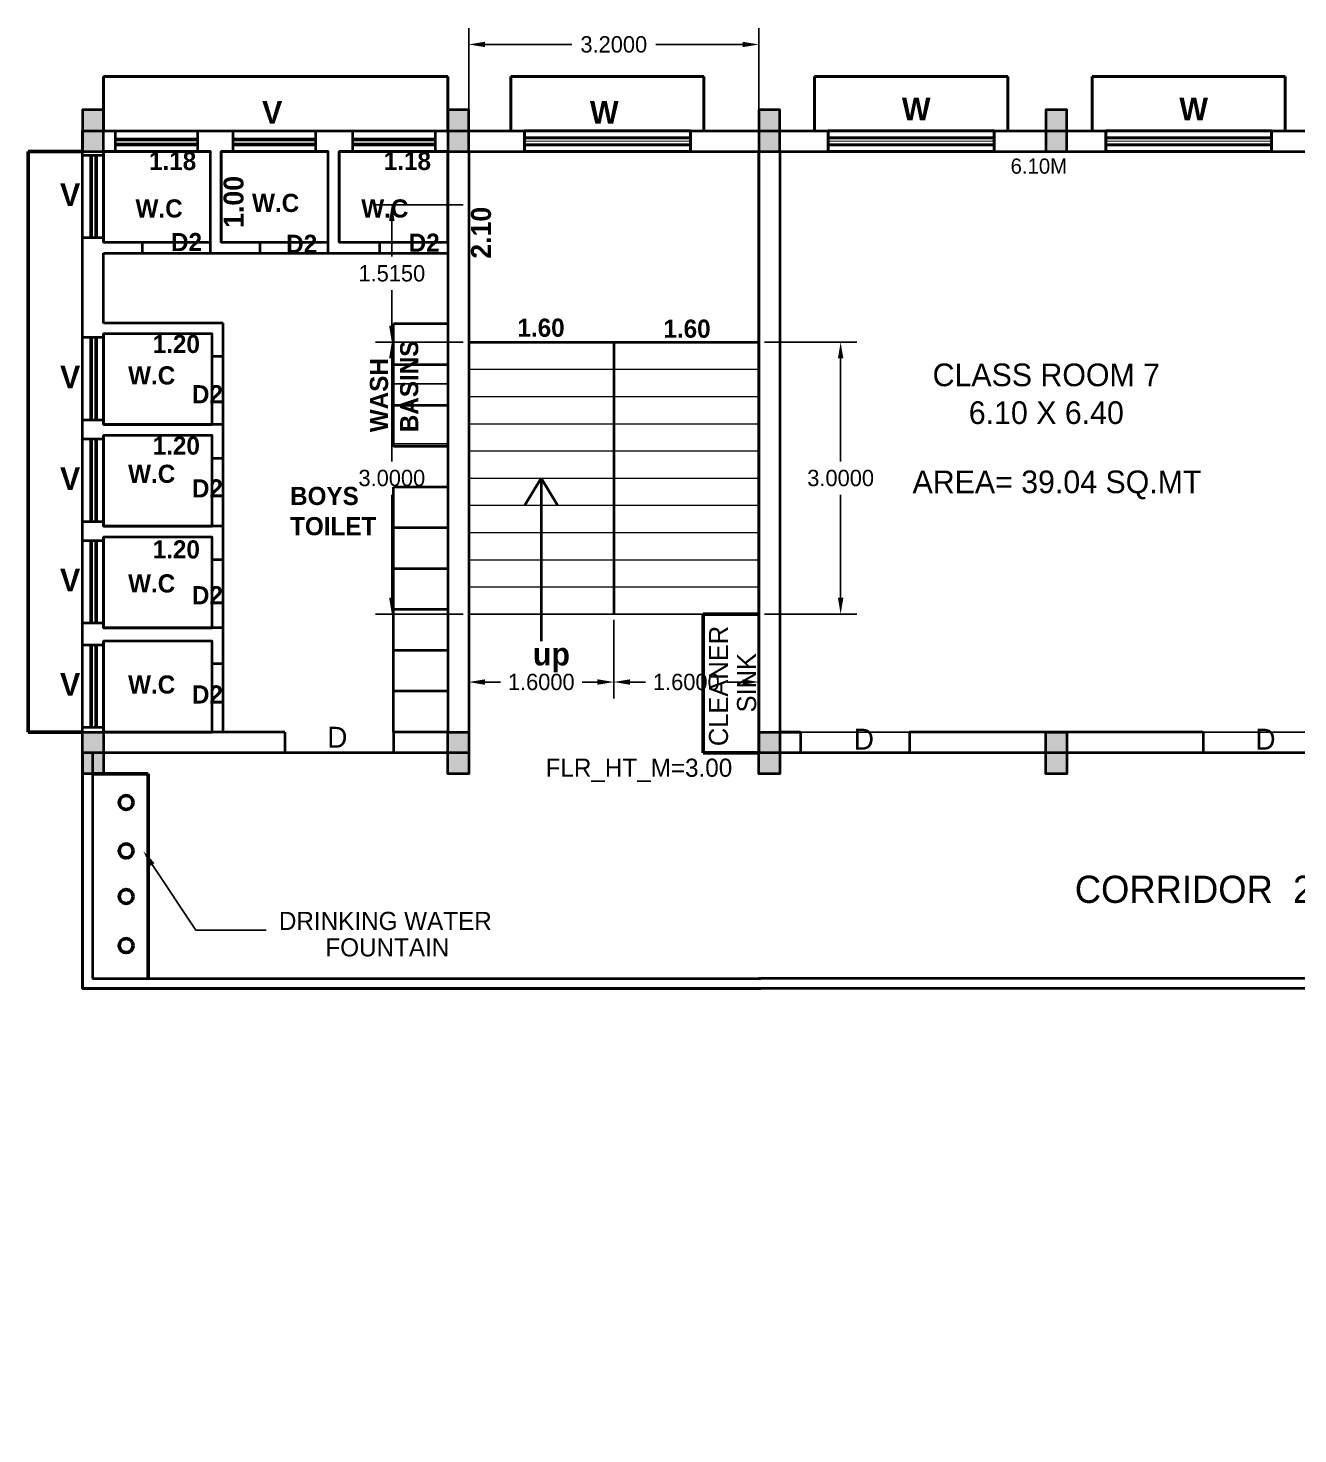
# Model space of a CAD drawing. Header units: metres. Extents: x 6102588 to 6102903, y -6660468 to -6660379.
# Drawn here: x 6102763.21 to 6102777.22, y -6660445.51 to -6660430.01 of the extents above; entities that cross this region are included whole.
import ezdxf
from ezdxf import colors
from ezdxf.entities.mleader import LeaderData, LeaderLine
from ezdxf.math import Vec2, Vec3

# ---------------------------------------------------------------- set-up
doc = ezdxf.new("R2010")
doc.units = ezdxf.units.M
doc.header["$LTSCALE"] = 500
doc.header["$MEASUREMENT"] = 0
doc.linetypes.add('DASHED2', pattern=[0.375, 0.25, -0.125])
doc.linetypes.add('HIDDEN2', pattern=[4.7625, 3.175, -1.5875])
doc.layers.get('0').update_dxf_attribs({"linetype": 'CONTINUOUS'})
doc.layers.get('Defpoints').update_dxf_attribs({"linetype": 'CONTINUOUS'})
for name, color, linetype in [('BLK_1_FLR_1_URINAL', 235, 'CONTINUOUS'), ('BLK_1_FLR_2_CARPET_AREA', 3, 'CONTINUOUS'), ('BLK_1_FLR_2_REGULAR_ROOM_1', 117, 'CONTINUOUS'), ('BLK_1_FLR_2_SP_WC', 233, 'CONTINUOUS'), ('BLK_1_FLR_2_STAIR_1', 1, 'CONTINUOUS'), ('BLK_1_FLR_2_WASH', 55, 'CONTINUOUS'), ('BLK_1_FLR_2_WATER_CLOSET', 213, 'CONTINUOUS')]:
    doc.layers.add(name, color=color, linetype=linetype)
doc.layers.add('BLK_1_FLR_2_BLT_UP_AREA', color=26, linetype='CONTINUOUS', plot=False)
for name, color, linetype, lineweight in [('BLK_1_FLR_2_STAIR_1_FLIGHT_1', 7, 'CONTINUOUS', 0), ('BLK_1_FLR_2_STAIR_1_FLIGHT_2', 7, 'CONTINUOUS', 0), ('BLK_1_FLR_2_STAIR_1_LANDING_1', 7, 'CONTINUOUS', 0)]:
    doc.layers.add(name, color=color, linetype=linetype, lineweight=lineweight)
doc.styles.add('gautham', font='arial.ttf')
doc.styles.get("Standard").update_dxf_attribs({"font": 'GOTHIC.TTF'})
doc.dimstyles.get("Standard").update_dxf_attribs({"dimtxt": 0.18, "dimasz": 0.18, "dimexe": 0.18, "dimexo": 0.0625, "dimgap": 0.09, "dimtad": 0, "dimtih": 1, "dimtoh": 1, "dimdec": 4, "dimzin": 0, "dimdsep": 46, "dimtxsty": 'Standard', "dimcen": 0.09, "dimadec": 0, "dimazin": 0, "dimtfac": 1, "dimtdec": 4, "dimtofl": 0, "dimtmove": 0, "dimatfit": 3, "dimfxl": 0, "dimtolj": 1, "dimtzin": 0, "dimarcsym": 0})

# ---------------------------------------------------------------- blocks, each defined once
blk = doc.blocks.new('*D47')
at = {"layer": 'BLK_1_FLR_2_STAIR_1_LANDING_1', "color": 0, "linetype": 'Continuous', "lineweight": -2}
for p, q in [((6102768.074, -6660431.892), (6102768.074, -6660430.007)), ((6102771.274, -6660431.892), (6102771.274, -6660430.007)), ((6102768.254, -6660430.187), (6102769.211, -6660430.187)), ((6102771.094, -6660430.187), (6102770.138, -6660430.187))]:
    blk.add_line(p, q, dxfattribs=at)
at = {"layer": 'BLK_1_FLR_2_STAIR_1_LANDING_1', "color": 0, "linetype": 'Continuous'}
for points in [[(6102768.254, -6660430.157), (6102768.254, -6660430.217), (6102768.074, -6660430.187)], [(6102771.094, -6660430.157), (6102771.094, -6660430.217), (6102771.274, -6660430.187)]]:
    blk.add_solid(points, dxfattribs=at)
at = {"layer": 'Defpoints', "color": 0, "linetype": 'Continuous'}
for p in [(6102768.074, -6660430.187), (6102768.074, -6660431.954), (6102771.274, -6660431.954)]:
    blk.add_point(p, dxfattribs=at)
at = {"layer": 'BLK_1_FLR_2_STAIR_1_LANDING_1', "color": 0, "linetype": 'Continuous', "insert": (6102769.674, -6660430.187), "char_height": 0.18, "attachment_point": 5}
blk.add_mtext('\\A1;3.2000', dxfattribs=at)
blk = doc.blocks.new('*D48')
at = {"layer": 'BLK_1_FLR_2_STAIR_1_LANDING_1', "color": 0, "linetype": 'Continuous', "lineweight": -2}
for p, q in [((6102768.012, -6660431.954), (6102767.046, -6660431.954)), ((6102767.226, -6660432.134), (6102767.226, -6660432.527)), ((6102767.226, -6660433.289), (6102767.226, -6660432.896)), ((6102768.012, -6660433.469), (6102767.046, -6660433.469))]:
    blk.add_line(p, q, dxfattribs=at)
at = {"layer": 'BLK_1_FLR_2_STAIR_1_LANDING_1', "color": 0, "linetype": 'Continuous'}
for points in [[(6102767.196, -6660432.134), (6102767.256, -6660432.134), (6102767.226, -6660431.954)], [(6102767.196, -6660433.289), (6102767.256, -6660433.289), (6102767.226, -6660433.469)]]:
    blk.add_solid(points, dxfattribs=at)
at = {"layer": 'Defpoints', "color": 0, "linetype": 'Continuous'}
for p in [(6102768.074, -6660431.954), (6102767.226, -6660433.469), (6102768.074, -6660433.469)]:
    blk.add_point(p, dxfattribs=at)
at = {"layer": 'BLK_1_FLR_2_STAIR_1_LANDING_1', "color": 0, "linetype": 'Continuous', "insert": (6102767.226, -6660432.712), "char_height": 0.18, "attachment_point": 5}
blk.add_mtext('\\A1;1.5150', dxfattribs=at)
blk = doc.blocks.new('*D49')
at = {"layer": 'BLK_1_FLR_2_STAIR_1_FLIGHT_1', "color": 0, "linetype": 'Continuous', "lineweight": -2}
for p, q in [((6102768.012, -6660433.469), (6102767.046, -6660433.469)), ((6102767.226, -6660433.649), (6102767.226, -6660434.785)), ((6102767.226, -6660436.289), (6102767.226, -6660435.154)), ((6102768.012, -6660436.469), (6102767.046, -6660436.469))]:
    blk.add_line(p, q, dxfattribs=at)
at = {"layer": 'BLK_1_FLR_2_STAIR_1_FLIGHT_1', "color": 0, "linetype": 'Continuous'}
for points in [[(6102767.196, -6660433.649), (6102767.256, -6660433.649), (6102767.226, -6660433.469)], [(6102767.196, -6660436.289), (6102767.256, -6660436.289), (6102767.226, -6660436.469)]]:
    blk.add_solid(points, dxfattribs=at)
at = {"layer": 'Defpoints', "color": 0, "linetype": 'Continuous'}
for p in [(6102768.074, -6660433.469), (6102767.226, -6660436.469), (6102768.074, -6660436.469)]:
    blk.add_point(p, dxfattribs=at)
at = {"layer": 'BLK_1_FLR_2_STAIR_1_FLIGHT_1', "color": 0, "linetype": 'Continuous', "insert": (6102767.226, -6660434.969), "char_height": 0.18, "attachment_point": 5}
blk.add_mtext('\\A1;3.0000', dxfattribs=at)
blk = doc.blocks.new('*D50')
at = {"layer": 'BLK_1_FLR_2_STAIR_1_FLIGHT_2', "color": 0, "linetype": 'Continuous', "lineweight": -2}
for p, q in [((6102771.337, -6660433.469), (6102772.356, -6660433.469)), ((6102772.176, -6660433.649), (6102772.176, -6660434.785)), ((6102772.176, -6660436.289), (6102772.176, -6660435.154)), ((6102771.337, -6660436.469), (6102772.356, -6660436.469))]:
    blk.add_line(p, q, dxfattribs=at)
at = {"layer": 'BLK_1_FLR_2_STAIR_1_FLIGHT_2', "color": 0, "linetype": 'Continuous'}
for points in [[(6102772.146, -6660433.649), (6102772.206, -6660433.649), (6102772.176, -6660433.469)], [(6102772.146, -6660436.289), (6102772.206, -6660436.289), (6102772.176, -6660436.469)]]:
    blk.add_solid(points, dxfattribs=at)
at = {"layer": 'Defpoints', "color": 0, "linetype": 'Continuous'}
for p in [(6102771.274, -6660433.469), (6102771.274, -6660436.469), (6102772.176, -6660436.469)]:
    blk.add_point(p, dxfattribs=at)
at = {"layer": 'BLK_1_FLR_2_STAIR_1_FLIGHT_2', "color": 0, "linetype": 'Continuous', "insert": (6102772.176, -6660434.969), "char_height": 0.18, "attachment_point": 5}
blk.add_mtext('\\A1;3.0000', dxfattribs=at)
blk = doc.blocks.new('*D51')
at = {"layer": 'BLK_1_FLR_2_STAIR_1_FLIGHT_1', "color": 0, "linetype": 'Continuous', "lineweight": -2}
for p, q in [((6102768.074, -6660436.532), (6102768.074, -6660437.398)), ((6102769.674, -6660436.532), (6102769.674, -6660437.398)), ((6102768.254, -6660437.218), (6102768.424, -6660437.218)), ((6102769.494, -6660437.218), (6102769.324, -6660437.218))]:
    blk.add_line(p, q, dxfattribs=at)
at = {"layer": 'BLK_1_FLR_2_STAIR_1_FLIGHT_1', "color": 0, "linetype": 'Continuous'}
for points in [[(6102768.254, -6660437.188), (6102768.254, -6660437.248), (6102768.074, -6660437.218)], [(6102769.494, -6660437.188), (6102769.494, -6660437.248), (6102769.674, -6660437.218)]]:
    blk.add_solid(points, dxfattribs=at)
at = {"layer": 'Defpoints', "color": 0, "linetype": 'Continuous'}
for p in [(6102768.074, -6660436.469), (6102769.674, -6660436.469), (6102769.674, -6660437.218)]:
    blk.add_point(p, dxfattribs=at)
at = {"layer": 'BLK_1_FLR_2_STAIR_1_FLIGHT_1', "color": 0, "linetype": 'Continuous', "insert": (6102768.874, -6660437.218), "char_height": 0.18, "attachment_point": 5}
blk.add_mtext('\\A1;1.6000', dxfattribs=at)
blk = doc.blocks.new('*D52')
at = {"layer": 'BLK_1_FLR_2_STAIR_1_FLIGHT_2', "color": 0, "linetype": 'Continuous', "lineweight": -2}
for p, q in [((6102769.674, -6660436.532), (6102769.674, -6660437.398)), ((6102771.274, -6660436.532), (6102771.274, -6660437.398)), ((6102769.854, -6660437.218), (6102770.024, -6660437.218)), ((6102771.094, -6660437.218), (6102770.924, -6660437.218))]:
    blk.add_line(p, q, dxfattribs=at)
at = {"layer": 'BLK_1_FLR_2_STAIR_1_FLIGHT_2', "color": 0, "linetype": 'Continuous'}
for points in [[(6102769.854, -6660437.188), (6102769.854, -6660437.248), (6102769.674, -6660437.218)], [(6102771.094, -6660437.188), (6102771.094, -6660437.248), (6102771.274, -6660437.218)]]:
    blk.add_solid(points, dxfattribs=at)
at = {"layer": 'Defpoints', "color": 0, "linetype": 'Continuous'}
for p in [(6102769.674, -6660436.469), (6102771.274, -6660436.469), (6102771.274, -6660437.218)]:
    blk.add_point(p, dxfattribs=at)
at = {"layer": 'BLK_1_FLR_2_STAIR_1_FLIGHT_2', "color": 0, "linetype": 'Continuous', "insert": (6102770.474, -6660437.218), "char_height": 0.18, "attachment_point": 5}
blk.add_mtext('\\A1;1.6000', dxfattribs=at)

msp = doc.modelspace()

# ---------------------------------------------------------------- hatches: boundary and pattern name
at = {"linetype": 'ByBlock', "lineweight": 35}
h = msp.add_hatch(color=256, dxfattribs=at)
h.dxf.hatch_style = 1
h.paths.add_polyline_path([(6102764.04434, -6660430.90907), (6102763.81434, -6660430.90907), (6102763.81434, -6660431.36907), (6102764.04434, -6660431.36907)])
h = msp.add_hatch(color=256, dxfattribs=at)
h.dxf.hatch_style = 1
h.paths.add_polyline_path([(6102768.07434, -6660430.90907), (6102767.84434, -6660430.90907), (6102767.84434, -6660431.36907), (6102768.07434, -6660431.36907)])
h = msp.add_hatch(color=256, dxfattribs=at)
h.dxf.hatch_style = 1
h.paths.add_polyline_path([(6102771.50434, -6660430.90907), (6102771.27434, -6660430.90907), (6102771.27434, -6660431.36907), (6102771.50434, -6660431.36907)])
h = msp.add_hatch(color=256, dxfattribs=at)
h.dxf.hatch_style = 1
h.paths.add_polyline_path([(6102774.66934, -6660430.90907), (6102774.43934, -6660430.90907), (6102774.43934, -6660431.36907), (6102774.66934, -6660431.36907)])
h = msp.add_hatch(color=256, dxfattribs=at)
h.dxf.hatch_style = 1
h.paths.add_polyline_path([(6102764.04434, -6660437.76907), (6102763.81434, -6660437.76907), (6102763.81434, -6660438.22907), (6102764.04434, -6660438.22907)])
h = msp.add_hatch(color=256, dxfattribs=at)
h.dxf.hatch_style = 1
h.paths.add_polyline_path([(6102768.07434, -6660437.76907), (6102767.84434, -6660437.76907), (6102767.84434, -6660438.22907), (6102768.07434, -6660438.22907)])
h = msp.add_hatch(color=256, dxfattribs=at)
h.dxf.hatch_style = 1
h.paths.add_polyline_path([(6102771.50434, -6660437.76907), (6102771.27434, -6660437.76907), (6102771.27434, -6660438.22907), (6102771.50434, -6660438.22907)])
h = msp.add_hatch(color=256, dxfattribs=at)
h.dxf.hatch_style = 1
h.paths.add_polyline_path([(6102774.66934, -6660437.76907), (6102774.43934, -6660437.76907), (6102774.43934, -6660438.22907), (6102774.66934, -6660438.22907)])

# ---------------------------------------------------------------- linework, layer by layer
at = {"linetype": 'DASHED2', "lineweight": 40}
for p, q in [((6102764.04434, -6660430.53907), (6102767.84434, -6660430.53907)), ((6102764.04434, -6660431.13907), (6102764.04434, -6660430.53907)), ((6102767.84434, -6660431.13907), (6102767.84434, -6660430.53907)), ((6102768.53835, -6660430.53907), (6102770.66835, -6660430.53907)), ((6102768.53835, -6660431.13907), (6102768.53835, -6660430.53907)), ((6102770.66835, -6660431.13907), (6102770.66835, -6660430.53907)), ((6102771.88955, -6660430.53907), (6102774.01955, -6660430.53907)), ((6102771.88955, -6660431.13907), (6102771.88955, -6660430.53907)), ((6102774.01955, -6660431.13907), (6102774.01955, -6660430.53907)), ((6102774.94956, -6660430.53907), (6102777.07956, -6660430.53907)), ((6102774.94956, -6660431.13907), (6102774.94956, -6660430.53907)), ((6102777.07956, -6660431.13907), (6102777.07956, -6660430.53907))]:
    msp.add_line(p, q, dxfattribs=at)
at = {"color": 0, "lineweight": 35}
for p, q in [((6102763.81434, -6660431.13907), (6102800.43434, -6660431.13907)), ((6102763.81434, -6660437.99907), (6102763.81434, -6660431.13907)), ((6102764.04434, -6660431.36907), (6102765.22434, -6660431.36907)), ((6102764.04434, -6660431.36907), (6102765.22434, -6660431.36907)), ((6102764.04434, -6660432.36907), (6102764.04434, -6660431.36907)), ((6102765.22434, -6660432.48907), (6102765.22434, -6660431.36907)), ((6102765.34434, -6660431.36907), (6102766.52434, -6660431.36907)), ((6102765.34434, -6660431.36907), (6102766.52434, -6660431.36907)), ((6102765.34434, -6660432.36907), (6102765.34434, -6660431.36907)), ((6102766.52434, -6660432.48907), (6102766.52434, -6660431.36907)), ((6102766.64434, -6660431.36907), (6102767.84434, -6660431.36907)), ((6102766.64434, -6660431.36907), (6102767.84434, -6660431.36907)), ((6102766.64434, -6660432.36907), (6102766.64434, -6660431.36907)), ((6102767.84434, -6660431.36907), (6102767.84434, -6660437.76907)), ((6102768.07434, -6660431.36907), (6102771.27434, -6660431.36907)), ((6102768.07434, -6660431.36907), (6102771.27434, -6660431.36907)), ((6102768.07434, -6660431.36907), (6102768.07434, -6660437.99907)), ((6102768.07434, -6660431.36907), (6102771.27434, -6660431.36907)), ((6102768.07434, -6660431.36907), (6102771.27434, -6660431.36907)), ((6102771.27434, -6660431.36907), (6102771.27434, -6660437.99907)), ((6102771.27434, -6660437.99907), (6102771.27434, -6660431.36907)), ((6102771.50434, -6660431.36907), (6102777.60434, -6660431.36907)), ((6102771.50434, -6660431.36907), (6102777.60434, -6660431.36907)), ((6102771.50434, -6660431.36907), (6102771.50434, -6660437.76907)), ((6102768.07434, -6660431.95407), (6102768.07434, -6660436.46907)), ((6102771.27434, -6660436.46907), (6102771.27434, -6660431.95407)), ((6102764.04434, -6660432.36907), (6102764.47434, -6660432.36907)), ((6102764.04434, -6660433.25907), (6102764.04434, -6660432.48907)), ((6102764.04434, -6660432.48907), (6102767.84434, -6660432.48907)), ((6102764.47434, -6660432.48907), (6102764.47434, -6660432.36907)), ((6102764.72413, -6660432.36907), (6102764.72434, -6660432.36907)), ((6102765.22434, -6660432.48907), (6102766.02434, -6660432.48907)), ((6102765.34434, -6660432.36907), (6102765.77434, -6660432.36907)), ((6102765.77434, -6660432.48907), (6102765.77434, -6660432.36907)), ((6102766.52434, -6660432.48907), (6102767.34434, -6660432.48907)), ((6102766.64434, -6660432.36907), (6102767.09434, -6660432.36907)), ((6102767.09434, -6660432.48907), (6102767.09434, -6660432.36907)), ((6102765.36434, -6660433.25907), (6102764.04434, -6660433.25907)), ((6102765.36434, -6660437.76907), (6102765.36434, -6660433.25907)), ((6102764.04434, -6660434.37907), (6102764.04434, -6660433.37907)), ((6102765.24434, -6660433.37907), (6102764.04434, -6660433.37907)), ((6102765.24434, -6660433.62907), (6102765.24434, -6660433.37907)), ((6102768.07434, -6660433.46907), (6102771.27434, -6660433.46907)), ((6102769.67434, -6660433.46907), (6102769.67434, -6660436.46907)), ((6102765.36434, -6660433.62907), (6102765.24434, -6660433.62907)), ((6102765.36434, -6660434.37907), (6102764.04434, -6660434.37907)), ((6102764.04434, -6660435.49907), (6102764.04434, -6660434.49907)), ((6102765.24434, -6660434.49907), (6102764.04434, -6660434.49907)), ((6102765.24434, -6660434.74907), (6102765.24434, -6660434.49907)), ((6102765.36434, -6660435.49907), (6102764.04434, -6660435.49907)), ((6102764.04434, -6660436.61907), (6102764.04434, -6660435.61907)), ((6102765.24434, -6660435.61907), (6102764.04434, -6660435.61907)), ((6102765.24434, -6660435.86907), (6102765.24434, -6660435.61907)), ((6102765.36434, -6660435.86907), (6102765.24434, -6660435.86907)), ((6102765.36434, -6660436.61907), (6102764.04434, -6660436.61907)), ((6102764.04434, -6660437.76907), (6102764.04434, -6660436.76907)), ((6102765.24434, -6660436.76907), (6102764.04434, -6660436.76907)), ((6102765.24434, -6660437.01907), (6102765.24434, -6660436.76907)), ((6102765.36434, -6660437.01907), (6102765.24434, -6660437.01907)), ((6102766.04434, -6660437.76907), (6102764.04434, -6660437.76907)), ((6102766.04434, -6660437.76907), (6102766.04434, -6660437.99907)), ((6102767.24434, -6660437.76907), (6102767.24434, -6660437.99907)), ((6102767.84434, -6660437.76907), (6102767.61434, -6660437.76907)), ((6102771.73434, -6660437.76907), (6102771.50434, -6660437.76907)), ((6102771.73434, -6660437.76907), (6102771.73434, -6660437.99907)), ((6102776.17434, -6660437.76907), (6102772.93434, -6660437.76907)), ((6102772.93434, -6660437.76907), (6102772.93434, -6660437.99907)), ((6102776.17434, -6660437.76907), (6102776.17434, -6660437.99907)), ((6102768.07434, -6660437.99907), (6102763.81434, -6660437.99907)), ((6102763.81434, -6660437.99907), (6102763.81434, -6660440.59907)), ((6102763.92434, -6660437.99907), (6102763.92434, -6660440.48907)), ((6102800.43434, -6660437.99907), (6102771.27434, -6660437.99907)), ((6102763.92434, -6660440.48907), (6102771.29627, -6660440.48907)), ((6102784.16434, -6660440.48907), (6102771.27434, -6660440.48907)), ((6102763.81434, -6660440.59907), (6102771.29627, -6660440.59907)), ((6102784.16434, -6660440.59907), (6102771.27434, -6660440.59907))]:
    msp.add_line(p, q, dxfattribs=at)
at = {"lineweight": 35}
for p, q in [((6102764.17683, -6660431.36907), (6102764.17683, -6660431.13907)), ((6102765.08683, -6660431.36907), (6102765.08683, -6660431.13907)), ((6102765.47683, -6660431.36907), (6102765.47683, -6660431.13907)), ((6102766.38683, -6660431.36907), (6102766.38683, -6660431.13907)), ((6102766.79683, -6660431.36907), (6102766.79683, -6660431.13907)), ((6102767.70683, -6660431.36907), (6102767.70683, -6660431.13907)), ((6102764.04434, -6660431.41014), (6102763.81434, -6660431.41014)), ((6102764.04434, -6660432.32014), (6102763.81434, -6660432.32014)), ((6102764.04434, -6660433.42014), (6102763.81434, -6660433.42014)), ((6102764.04434, -6660434.33014), (6102763.81434, -6660434.33014)), ((6102764.04434, -6660434.54014), (6102763.81434, -6660434.54014)), ((6102764.04434, -6660435.45014), (6102763.81434, -6660435.45014)), ((6102764.04434, -6660435.66014), (6102763.81434, -6660435.66014)), ((6102764.04434, -6660436.57014), (6102763.81434, -6660436.57014)), ((6102764.04434, -6660436.81014), (6102763.81434, -6660436.81014)), ((6102764.04434, -6660437.72014), (6102763.81434, -6660437.72014))]:
    msp.add_line(p, q, dxfattribs=at)
at = {"linetype": 'HIDDEN2', "lineweight": 50}
for p, q in [((6102764.17683, -6660431.23511), (6102765.08683, -6660431.23511)), ((6102765.47683, -6660431.23511), (6102766.38683, -6660431.23511)), ((6102766.79683, -6660431.23511), (6102767.70683, -6660431.23511)), ((6102763.21434, -6660437.76907), (6102763.21434, -6660431.36907)), ((6102763.81434, -6660431.36907), (6102763.21434, -6660431.36907)), ((6102763.91038, -6660432.32014), (6102763.91038, -6660431.41014)), ((6102763.9644, -6660432.32014), (6102763.9644, -6660431.41014)), ((6102764.17683, -6660431.28912), (6102765.08683, -6660431.28912)), ((6102765.47683, -6660431.28912), (6102766.38683, -6660431.28912)), ((6102766.79683, -6660431.28912), (6102767.70683, -6660431.28912)), ((6102763.91038, -6660434.33014), (6102763.91038, -6660433.42014)), ((6102763.9644, -6660434.33014), (6102763.9644, -6660433.42014)), ((6102763.91038, -6660435.45014), (6102763.91038, -6660434.54014)), ((6102763.9644, -6660435.45014), (6102763.9644, -6660434.54014)), ((6102763.91038, -6660436.57014), (6102763.91038, -6660435.66014)), ((6102763.9644, -6660436.57014), (6102763.9644, -6660435.66014)), ((6102763.91038, -6660437.72014), (6102763.91038, -6660436.81014)), ((6102763.9644, -6660437.72014), (6102763.9644, -6660436.81014)), ((6102763.81434, -6660437.76907), (6102763.21434, -6660437.76907))]:
    msp.add_line(p, q, dxfattribs=at)
at = {"lineweight": 40, "ltscale": 1.2}
for p, q in [((6102770.51835, -6660431.13907), (6102768.68835, -6660431.13907)), ((6102768.68835, -6660431.13907), (6102768.68835, -6660431.36907)), ((6102770.51835, -6660431.21588), (6102768.68835, -6660431.21588)), ((6102770.51835, -6660431.13907), (6102770.51835, -6660431.36907)), ((6102773.86955, -6660431.13907), (6102772.03955, -6660431.13907)), ((6102772.03955, -6660431.13907), (6102772.03955, -6660431.36907)), ((6102773.86955, -6660431.21588), (6102772.03955, -6660431.21588)), ((6102773.86955, -6660431.13907), (6102773.86955, -6660431.36907)), ((6102776.92956, -6660431.13907), (6102775.09956, -6660431.13907)), ((6102775.09956, -6660431.13907), (6102775.09956, -6660431.36907)), ((6102776.92956, -6660431.21588), (6102775.09956, -6660431.21588)), ((6102776.92956, -6660431.13907), (6102776.92956, -6660431.36907)), ((6102770.51835, -6660431.29248), (6102768.68835, -6660431.29248)), ((6102770.51835, -6660431.36907), (6102768.68835, -6660431.36907)), ((6102773.86955, -6660431.29248), (6102772.03955, -6660431.29248)), ((6102773.86955, -6660431.36907), (6102772.03955, -6660431.36907)), ((6102776.92956, -6660431.29248), (6102775.09956, -6660431.29248)), ((6102776.92956, -6660431.36907), (6102775.09956, -6660431.36907))]:
    msp.add_line(p, q, dxfattribs=at)
at = {"linetype": 'ByBlock', "lineweight": 35}
for p, q in [((6102767.84434, -6660433.26907), (6102767.24434, -6660433.26907)), ((6102767.24434, -6660434.61907), (6102767.24434, -6660433.26907)), ((6102767.84434, -6660433.71907), (6102767.24434, -6660433.71907)), ((6102767.84434, -6660434.16907), (6102767.24434, -6660434.16907)), ((6102767.84434, -6660434.61907), (6102767.24434, -6660434.61907)), ((6102765.24434, -6660434.74907), (6102765.36434, -6660434.74907)), ((6102768.87434, -6660434.96907), (6102768.69455, -6660435.26907)), ((6102768.87434, -6660434.96907), (6102768.87434, -6660436.76659)), ((6102768.87434, -6660434.96907), (6102769.05414, -6660435.26907)), ((6102767.84434, -6660435.06907), (6102767.24434, -6660435.06907)), ((6102767.24434, -6660437.76907), (6102767.24434, -6660435.06907)), ((6102767.84434, -6660435.51907), (6102767.24434, -6660435.51907)), ((6102767.84434, -6660435.96907), (6102767.24434, -6660435.96907)), ((6102767.84434, -6660436.41907), (6102767.24434, -6660436.41907)), ((6102767.84434, -6660436.86907), (6102767.24434, -6660436.86907)), ((6102767.84434, -6660437.31907), (6102767.24434, -6660437.31907)), ((6102767.84434, -6660437.76907), (6102767.24434, -6660437.76907)), ((6102767.84434, -6660437.76907), (6102767.61434, -6660437.76907)), ((6102771.50434, -6660437.76907), (6102771.73434, -6660437.76907))]:
    msp.add_line(p, q, dxfattribs=at)
at = {"linetype": 'ByBlock', "lineweight": 50}
for p, q in [((6102771.27434, -6660436.46907), (6102770.65938, -6660436.46907)), ((6102770.65938, -6660436.46907), (6102770.65938, -6660437.99907)), ((6102771.27434, -6660437.99907), (6102770.65938, -6660437.99907)), ((6102763.92434, -6660438.22907), (6102764.53931, -6660438.22907)), ((6102764.53931, -6660438.22907), (6102764.53931, -6660440.47907))]:
    msp.add_line(p, q, dxfattribs=at)
at = {"linetype": 'ByBlock', "lineweight": 35}
for points in [[(6102763.81434, -6660431.36907), (6102764.04434, -6660431.36907), (6102764.04434, -6660430.90907), (6102763.81434, -6660430.90907), (6102763.81434, -6660431.36907)], [(6102767.84434, -6660431.36907), (6102768.07434, -6660431.36907), (6102768.07434, -6660430.90907), (6102767.84434, -6660430.90907), (6102767.84434, -6660431.36907)], [(6102771.27434, -6660431.36907), (6102771.50434, -6660431.36907), (6102771.50434, -6660430.90907), (6102771.27434, -6660430.90907), (6102771.27434, -6660431.36907)], [(6102774.43934, -6660431.36907), (6102774.66934, -6660431.36907), (6102774.66934, -6660430.90907), (6102774.43934, -6660430.90907), (6102774.43934, -6660431.36907)], [(6102763.81434, -6660437.76907), (6102764.04434, -6660437.76907), (6102764.04434, -6660438.22907), (6102763.81434, -6660438.22907), (6102763.81434, -6660437.76907)], [(6102767.84434, -6660437.76907), (6102768.07434, -6660437.76907), (6102768.07434, -6660438.22907), (6102767.84434, -6660438.22907), (6102767.84434, -6660437.76907)], [(6102771.27434, -6660437.76907), (6102771.50434, -6660437.76907), (6102771.50434, -6660438.22907), (6102771.27434, -6660438.22907), (6102771.27434, -6660437.76907)], [(6102774.43934, -6660437.76907), (6102774.66934, -6660437.76907), (6102774.66934, -6660438.22907), (6102774.43934, -6660438.22907), (6102774.43934, -6660437.76907)]]:
    msp.add_lwpolyline(points, dxfattribs=at)
at = {"lineweight": 40, "ltscale": 1.2, "const_width": 0.01277}
for points in [[(6102770.51835, -6660431.25418), (6102768.68835, -6660431.25418)], [(6102773.86955, -6660431.25418), (6102772.03955, -6660431.25418)], [(6102776.92956, -6660431.25418), (6102775.09956, -6660431.25418)]]:
    msp.add_lwpolyline(points, dxfattribs=at)
at = {"color": 0, "linetype": 'ByBlock', "lineweight": 35}
msp.add_lwpolyline([(6102764.04434, -6660431.36907), (6102765.22434, -6660431.36907)], dxfattribs=at)
at = {"color": 0, "lineweight": 50}
for centre in [(6102764.29544, -6660438.54676), (6102764.29544, -6660439.08042), (6102764.29544, -6660439.58315), (6102764.29544, -6660440.12455)]:
    msp.add_circle(centre, 0.07734, dxfattribs=at)
at = {"layer": 'BLK_1_FLR_1_URINAL', "linetype": 'ByBlock', "lineweight": 35}
for points in [[(6102764.47434, -6660434.37907), (6102765.24434, -6660434.37907), (6102765.24434, -6660433.37907), (6102764.04434, -6660433.37907), (6102764.04434, -6660434.37907)], [(6102764.47434, -6660435.49907), (6102765.24434, -6660435.49907), (6102765.24434, -6660434.49907), (6102764.04434, -6660434.49907), (6102764.04434, -6660435.49907)]]:
    msp.add_lwpolyline(points, close=True, dxfattribs=at)
at = {"layer": 'BLK_1_FLR_2_BLT_UP_AREA', "color": 24, "linetype": 'ByBlock', "lineweight": 35}
msp.add_lwpolyline([(6102763.81434, -6660431.13907), (6102800.43434, -6660431.13907), (6102800.43434, -6660445.50907), (6102793.60434, -6660445.50907), (6102793.60434, -6660440.59907), (6102763.81434, -6660440.59907)], close=True, dxfattribs=at)
at = {"layer": 'BLK_1_FLR_2_CARPET_AREA', "color": 3, "linetype": 'ByBlock'}
msp.add_lwpolyline([(6102771.50434, -6660431.36907), (6102777.60434, -6660431.36907), (6102777.60434, -6660437.76907), (6102777.37434, -6660437.76907), (6102777.37434, -6660437.76907), (6102776.17434, -6660437.76907), (6102776.17434, -6660437.76907), (6102772.93434, -6660437.76907), (6102772.93434, -6660437.76907), (6102771.73434, -6660437.76907), (6102771.73434, -6660437.76907), (6102771.50434, -6660437.76907)], close=True, dxfattribs=at)
at = {"layer": 'BLK_1_FLR_2_REGULAR_ROOM_1', "color": 3, "linetype": 'ByBlock'}
msp.add_lwpolyline([(6102771.50434, -6660431.36907), (6102777.60434, -6660431.36907), (6102777.60434, -6660437.76907), (6102777.37434, -6660437.76907), (6102777.37434, -6660437.76907), (6102776.17434, -6660437.76907), (6102776.17434, -6660437.76907), (6102772.93434, -6660437.76907), (6102772.93434, -6660437.76907), (6102771.73434, -6660437.76907), (6102771.73434, -6660437.76907), (6102771.50434, -6660437.76907)], close=True, dxfattribs=at)
at = {"layer": 'BLK_1_FLR_2_SP_WC', "color": 233, "linetype": 'ByBlock', "lineweight": 35}
msp.add_lwpolyline([(6102764.47434, -6660437.76907), (6102765.24434, -6660437.76907), (6102765.24434, -6660436.76907), (6102764.04434, -6660436.76907), (6102764.04434, -6660437.76907)], close=True, dxfattribs=at)
at = {"layer": 'BLK_1_FLR_2_STAIR_1', "linetype": 'Continuous'}
msp.add_lwpolyline([(6102768.07434, -6660431.36907), (6102771.27434, -6660431.36907), (6102771.27434, -6660436.46907), (6102768.07434, -6660436.46907)], close=True, dxfattribs=at)
at = {"layer": 'BLK_1_FLR_2_STAIR_1_FLIGHT_1', "linetype": 'Continuous'}
for p, q in [((6102768.07434, -6660433.46907), (6102769.67434, -6660433.46907)), ((6102768.07434, -6660433.76907), (6102769.67434, -6660433.76907)), ((6102768.07434, -6660434.06907), (6102769.67434, -6660434.06907)), ((6102768.07434, -6660434.36907), (6102769.67434, -6660434.36907)), ((6102768.07434, -6660434.66907), (6102769.67434, -6660434.66907)), ((6102768.07434, -6660434.96907), (6102769.67434, -6660434.96907)), ((6102768.07434, -6660435.26907), (6102769.67434, -6660435.26907)), ((6102768.07434, -6660435.56907), (6102769.67434, -6660435.56907)), ((6102768.07434, -6660435.86907), (6102769.67434, -6660435.86907)), ((6102768.07434, -6660436.16907), (6102769.67434, -6660436.16907)), ((6102768.07434, -6660436.46907), (6102769.67434, -6660436.46907))]:
    msp.add_line(p, q, dxfattribs=at)
msp.add_lwpolyline([(6102768.07434, -6660433.46907), (6102769.67434, -6660433.46907), (6102769.67434, -6660436.46907), (6102768.07434, -6660436.46907)], close=True, dxfattribs=at)
at = {"layer": 'BLK_1_FLR_2_STAIR_1_FLIGHT_2', "linetype": 'Continuous'}
for p, q in [((6102769.67434, -6660433.46907), (6102771.27434, -6660433.46907)), ((6102769.67434, -6660433.76907), (6102771.27434, -6660433.76907)), ((6102769.67434, -6660434.06907), (6102771.27434, -6660434.06907)), ((6102769.67434, -6660434.36907), (6102771.27434, -6660434.36907)), ((6102769.67434, -6660434.66907), (6102771.27434, -6660434.66907)), ((6102769.67434, -6660434.96907), (6102771.27434, -6660434.96907)), ((6102769.67434, -6660435.26907), (6102771.27434, -6660435.26907)), ((6102769.67434, -6660435.56907), (6102771.27434, -6660435.56907)), ((6102769.67434, -6660435.86907), (6102771.27434, -6660435.86907)), ((6102769.67434, -6660436.16907), (6102771.27434, -6660436.16907)), ((6102769.67434, -6660436.46907), (6102771.27434, -6660436.46907))]:
    msp.add_line(p, q, dxfattribs=at)
msp.add_lwpolyline([(6102769.67434, -6660433.46907), (6102771.27434, -6660433.46907), (6102771.27434, -6660436.46907), (6102769.67434, -6660436.46907)], close=True, dxfattribs=at)
at = {"layer": 'BLK_1_FLR_2_STAIR_1_LANDING_1', "linetype": 'Continuous'}
msp.add_lwpolyline([(6102768.07434, -6660431.36907), (6102771.27434, -6660431.36907), (6102771.27434, -6660433.46907), (6102768.07434, -6660433.46907)], close=True, dxfattribs=at)
at = {"layer": 'BLK_1_FLR_2_WASH', "color": 55}
for points in [[(6102767.24434, -6660433.26907), (6102767.84434, -6660433.26907), (6102767.84434, -6660433.93067), (6102767.24434, -6660433.93067)], [(6102767.24434, -6660433.93067), (6102767.84434, -6660433.93067), (6102767.84434, -6660434.59228), (6102767.24434, -6660434.59228)]]:
    msp.add_lwpolyline(points, close=True, dxfattribs=at)
at = {"layer": 'BLK_1_FLR_2_WASH', "color": 60}
for points in [[(6102767.24434, -6660435.06907), (6102767.84434, -6660435.06907), (6102767.84434, -6660435.51907), (6102767.24434, -6660435.51907)], [(6102767.24434, -6660435.51907), (6102767.84434, -6660435.51907), (6102767.84434, -6660435.96907), (6102767.24434, -6660435.96907)], [(6102767.24434, -6660435.96907), (6102767.84434, -6660435.96907), (6102767.84434, -6660436.41907), (6102767.24434, -6660436.41907)], [(6102767.24434, -6660436.41907), (6102767.84434, -6660436.41907), (6102767.84434, -6660436.86907), (6102767.24434, -6660436.86907)], [(6102767.24434, -6660436.86907), (6102767.84434, -6660436.86907), (6102767.84434, -6660437.31907), (6102767.24434, -6660437.31907)], [(6102767.24434, -6660437.31907), (6102767.84434, -6660437.31907), (6102767.84434, -6660437.76907), (6102767.24434, -6660437.76907)]]:
    msp.add_lwpolyline(points, close=True, dxfattribs=at)
at = {"layer": 'BLK_1_FLR_2_WATER_CLOSET', "color": 1, "linetype": 'ByBlock', "lineweight": 35}
for points in [[(6102764.47434, -6660432.36907), (6102765.22434, -6660432.36907), (6102765.22434, -6660431.36907), (6102764.04434, -6660431.36907), (6102764.04434, -6660432.36907)], [(6102765.77434, -6660432.36907), (6102766.52434, -6660432.36907), (6102766.52434, -6660431.36907), (6102765.34434, -6660431.36907), (6102765.34434, -6660432.36907)], [(6102767.07434, -6660432.36907), (6102767.84434, -6660432.36907), (6102767.84434, -6660431.36907), (6102766.64434, -6660431.36907), (6102766.64434, -6660432.36907)]]:
    msp.add_lwpolyline(points, close=True, dxfattribs=at)
at = {"layer": 'BLK_1_FLR_2_WATER_CLOSET', "color": 213, "linetype": 'ByBlock', "lineweight": 35}
msp.add_lwpolyline([(6102764.47434, -6660436.61907), (6102765.24434, -6660436.61907), (6102765.24434, -6660435.61907), (6102764.04434, -6660435.61907), (6102764.04434, -6660436.61907)], close=True, dxfattribs=at)

# ---------------------------------------------------------------- texts
at = {"lineweight": 50}
msp.add_text('CLEANER ', height=0.21, rotation=90, dxfattribs=at).set_placement((6102770.9336, -6660437.92521))
at = {"color": 0}
for p in [(6102766.51362, -6660437.9417), (6102772.32143, -6660437.96279), (6102776.75059, -6660437.96279)]:
    msp.add_text('D', height=0.23, dxfattribs=at).set_placement(p)
at = {"color": 0, "linetype": 'ByBlock', "lineweight": 50}
msp.add_text('DRINKING WATER ', height=0.2, dxfattribs=at).set_placement((6102765.98044, -6660439.9523))
at = {"linetype": 'ByBlock', "lineweight": 40, "char_height": 0.25, "width": 0.1997956, "attachment_point": 1, "style": 'gautham'}
for s, insert in [('{\\fComic Sans MS|b1|i0|c0|p66;W}', (6102772.85196, -6660430.77481)), ('{\\fComic Sans MS|b1|i0|c0|p66;W}', (6102775.91197, -6660430.77481)), ('{\\fComic Sans MS|b1|i0|c0|p66;V}', (6102765.7949, -6660430.81162)), ('{\\fComic Sans MS|b1|i0|c0|p66;W}', (6102769.41117, -6660430.81162)), ('{\\fComic Sans MS|b1|i0|c0|p66;V}', (6102763.56632, -6660431.71948)), ('{\\fComic Sans MS|b1|i0|c0|p66;V}', (6102763.56632, -6660433.72948)), ('{\\fComic Sans MS|b1|i0|c0|p66;V}', (6102763.56632, -6660434.84948)), ('{\\fComic Sans MS|b1|i0|c0|p66;V}', (6102763.56632, -6660435.96948)), ('{\\fComic Sans MS|b1|i0|c0|p66;up}', (6102768.78202, -6660436.78489)), ('{\\fComic Sans MS|b1|i0|c0|p66;V}', (6102763.56632, -6660437.11948))]:
    msp.add_mtext(s, dxfattribs=dict(at, insert=insert))
at = {"linetype": 'ByBlock', "lineweight": 50, "char_height": 0.2, "width": 0.1997956, "attachment_point": 1, "style": 'gautham'}
for s, insert in [('{\\fComic Sans MS|b1|i0|c0|p66;\\C7;1.18}', (6102764.54797, -6660431.37162)), ('{\\fComic Sans MS|b1|i0|c0|p66;\\C7;1.18}', (6102767.13724, -6660431.37162)), ('{\\fComic Sans MS|b1|i0|c0|p66;W.C}', (6102765.68441, -6660431.83413)), ('{\\fComic Sans MS|b1|i0|c0|p66;W.C}', (6102764.39924, -6660431.89546)), ('{\\fComic Sans MS|b1|i0|c0|p66;W.C}', (6102766.88897, -6660431.89546)), ('{\\fComic Sans MS|b1|i0|c0|p66;D2}', (6102764.7908, -6660432.26613)), ('{\\fComic Sans MS|b1|i0|c0|p66;D2}', (6102766.06065, -6660432.2853)), ('{\\fComic Sans MS|b1|i0|c0|p66;D2}', (6102767.41197, -6660432.27287)), ('{\\fComic Sans MS|b1|i0|c0|p66;1.60}', (6102768.61128, -6660433.21041)), ('{\\fComic Sans MS|b1|i0|c0|p66;1.60}', (6102770.22131, -6660433.2214)), ('{\\fComic Sans MS|b1|i0|c0|p66;\\C7;1.20}', (6102764.5887, -6660433.38972)), ('{\\fComic Sans MS|b1|i0|c0|p66;W.C}', (6102764.31743, -6660433.73637)), ('{\\fComic Sans MS|b1|i0|c0|p66;D2}', (6102765.02138, -6660433.94391)), ('{\\fComic Sans MS|b1|i0|c0|p66;\\C7;1.20}', (6102764.5887, -6660434.51044)), ('{\\fComic Sans MS|b1|i0|c0|p66;W.C}', (6102764.31743, -6660434.82157)), ('{\\fComic Sans MS|b1|i0|c0|p66;D2}', (6102765.02138, -6660434.98247)), ('{\\fComic Sans MS|b1|i0|c0|p66;BOYS \\PTOILET}', (6102766.10358, -6660435.06559)), ('{\\fComic Sans MS|b1|i0|c0|p66;\\C7;1.20}', (6102764.5887, -6660435.65509)), ('{\\fComic Sans MS|b1|i0|c0|p66;W.C}', (6102764.31743, -6660436.03005)), ('{\\fComic Sans MS|b1|i0|c0|p66;D2}', (6102765.02138, -6660436.16052)), ('{\\fComic Sans MS|b1|i0|c0|p66;W.C}', (6102764.31743, -6660437.14527)), ('{\\fComic Sans MS|b1|i0|c0|p66;D2}', (6102765.02138, -6660437.25487))]:
    msp.add_mtext(s, dxfattribs=dict(at, insert=insert))
at = {"color": 0, "lineweight": 35, "attachment_point": 5}
for s, insert, char_height, width in [('6.10M', (6102774.36216, -6660431.52959), 0.16764, 0.7932896), ('CLASS ROOM 7\\P6.10 X 6.40', (6102774.44462, -6660434.04067), 0.25, 2.9949695), ('AREA= 39.04 SQ.MT', (6102774.56239, -6660435.04482), 0.25, 4.6466319)]:
    msp.add_mtext(s, dxfattribs=dict(at, insert=insert, char_height=char_height, width=width))
at = {"linetype": 'ByBlock', "lineweight": 50, "attachment_point": 1, "rotation": 90, "style": 'gautham'}
for s, insert, char_height, width in [('{\\fComic Sans MS|b1|i0|c0|p66;\\W0.44886;\\C7; \\W1;1.00}', (6102765.37027, -6660432.24608), 0.22, 0.7692828), ('{\\fComic Sans MS|b1|i0|c0|p66;\\W0.3858;\\C7; \\W1;2.10}', (6102768.09948, -6660432.58117), 0.22, 0.7692828), ('{\\fComic Sans MS|b1|i0|c0|p66;WASH BASINS}', (6102766.98377, -6660434.46304), 0.2, 0.1997956)]:
    msp.add_mtext(s, dxfattribs=dict(at, insert=insert, char_height=char_height, width=width))
at = {"linetype": 'ByBlock', "lineweight": 35, "insert": (6102771.03342, -6660437.55309), "char_height": 0.21, "width": 0.8015876, "attachment_point": 1, "rotation": 90}
msp.add_mtext('SINK', dxfattribs=at)
at = {"linetype": 'ByBlock', "lineweight": 40, "insert": (6102777.0991, -6660439.3535), "char_height": 0.3, "width": 15.131904, "attachment_point": 2}
msp.add_mtext('CORRIDOR  2.60M WIDE', dxfattribs=at)
at = {"lineweight": 50, "insert": (6102766.49313, -6660440.04367), "char_height": 0.2, "width": 1.6467524, "attachment_point": 1}
msp.add_mtext('FOUNTAIN', dxfattribs=at)
at = {"layer": 'BLK_1_FLR_2_STAIR_1', "linetype": 'Continuous', "insert": (6102769.95114, -6660438.06266), "char_height": 0.2, "width": 2.4, "attachment_point": 2}
msp.add_mtext('FLR_HT_M=3.00', dxfattribs=at)

# ---------------------------------------------------------------- dimensions: what is measured, and where the dimension line sits
at = {"layer": 'BLK_1_FLR_2_STAIR_1_FLIGHT_1', "color": 1, "linetype": 'Continuous'}
dim = msp.add_aligned_dim(p1=(6102768.07434, -6660433.46907), p2=(6102768.07434, -6660436.46907), distance=-0.84884, dimstyle='Standard', dxfattribs=at)
dim.commit()
dim.dimension.update_dxf_attribs({"geometry": '*D49', "text_midpoint": (6102767.2255, -6660434.96907)})
at = {"layer": 'BLK_1_FLR_2_STAIR_1_FLIGHT_1', "color": 2, "linetype": 'Continuous'}
dim = msp.add_aligned_dim(p1=(6102768.07434, -6660436.46907), p2=(6102769.67434, -6660436.46907), distance=-0.7491, dimstyle='Standard', dxfattribs=at)
dim.commit()
dim.dimension.update_dxf_attribs({"geometry": '*D51', "text_midpoint": (6102768.87434, -6660437.21817)})
at = {"layer": 'BLK_1_FLR_2_STAIR_1_FLIGHT_2', "color": 1, "linetype": 'Continuous'}
dim = msp.add_aligned_dim(p1=(6102771.27434, -6660433.46907), p2=(6102771.27434, -6660436.46907), distance=0.90214, dimstyle='Standard', dxfattribs=at)
dim.commit()
dim.dimension.update_dxf_attribs({"geometry": '*D50', "text_midpoint": (6102772.17649, -6660434.96907)})
at = {"layer": 'BLK_1_FLR_2_STAIR_1_FLIGHT_2', "color": 2, "linetype": 'Continuous'}
dim = msp.add_aligned_dim(p1=(6102769.67434, -6660436.46907), p2=(6102771.27434, -6660436.46907), distance=-0.7491, dimstyle='Standard', dxfattribs=at)
dim.commit()
dim.dimension.update_dxf_attribs({"geometry": '*D52', "text_midpoint": (6102770.47434, -6660437.21817)})
at = {"layer": 'BLK_1_FLR_2_STAIR_1_LANDING_1', "color": 1, "linetype": 'Continuous'}
dim = msp.add_linear_dim(base=(6102768.07434, -6660430.18681), p1=(6102771.27434, -6660431.95407), p2=(6102768.07434, -6660431.95407), angle=180, dimstyle='Standard', dxfattribs=at)
dim.commit()
dim.dimension.update_dxf_attribs({"geometry": '*D47', "text_midpoint": (6102769.67434, -6660430.18681), "dimtype": 161})
at = {"layer": 'BLK_1_FLR_2_STAIR_1_LANDING_1', "color": 2, "linetype": 'Continuous'}
dim = msp.add_aligned_dim(p1=(6102768.07434, -6660431.95407), p2=(6102768.07434, -6660433.46907), distance=-0.84884, dimstyle='Standard', dxfattribs=at)
dim.commit()
dim.dimension.update_dxf_attribs({"geometry": '*D48', "text_midpoint": (6102767.2255, -6660432.71157)})

# ---------------------------------------------------------------- leaders
at = {"linetype": 'ByBlock', "lineweight": 50}
ml = msp.add_multileader_mtext('Standard', dxfattribs=at)
ml.set_content('', color=256)
ml.set_leader_properties()
ml.build(insert=Vec2(0, 0))
ml.multileader.update_dxf_attribs({"text_right_attachment_type": 6, "dogleg_length": 0.36, "arrow_head_size": 0.18})
ctx = ml.context
ctx.base_point, ctx.char_height, ctx.arrow_head_size, ctx.landing_gap_size, ctx.plane_origin = Vec3(6102765.84082, -6660439.95415), 0.18, 0.18, 0.09, Vec3(6102763.60322, -6660439.01145)
ctx.right_attachment = 6
notes = []
notes.append((ctx, [(0, (1, 1, 0), (6102765.06518, -6660439.95415), (1, 0), 0.77565, [(0, [(6102764.48474, -6660439.08097)], 0, [])])]))
ctx.mtext.insert, ctx.mtext.flow_direction = Vec3(6102765.93082, -6660439.86415), 5
for ctx, leaders in notes:
    for number, flags, end, landing, length, lines in leaders:
        leader = LeaderData()
        leader.index, (leader.has_last_leader_line, leader.has_dogleg_vector, leader.attachment_direction) = number, flags
        leader.last_leader_point, leader.dogleg_vector, leader.dogleg_length = Vec3(end), Vec3(landing), length
        for number, points, colour, breaks in lines:
            line = LeaderLine()
            line.index, line.vertices, line.color, line.breaks = number, Vec3.list(points), colors.encode_raw_color(colour), breaks
            leader.lines.append(line)
        ctx.leaders.append(leader)

doc.saveas('drawing.dxf')
